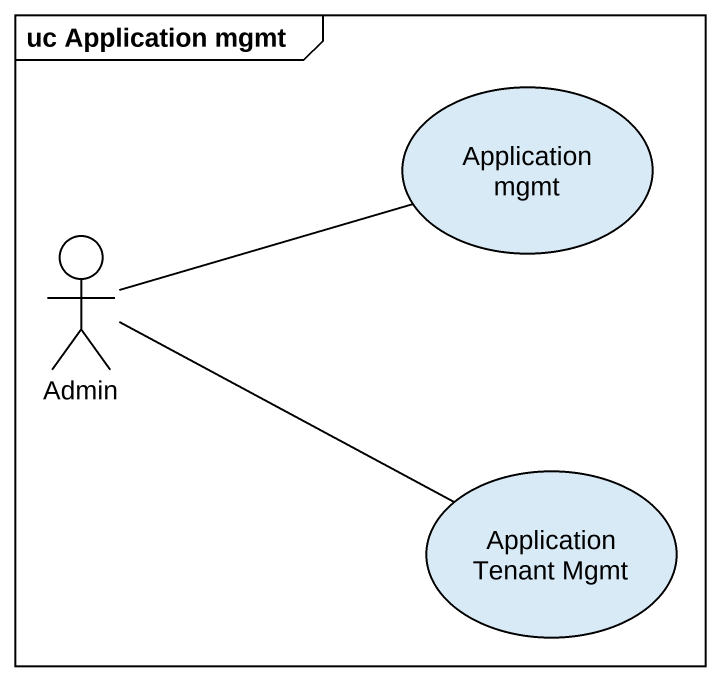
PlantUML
@startuml
mainframe uc Application mgmt
usecase "Application mgmt" as Application_mgmt
actor Admin
usecase "Application Tenant Mgmt" as Application_Tenant_Mgmt
Admin -right- Application_mgmt
Admin -right- Application_Tenant_Mgmt
@enduml
